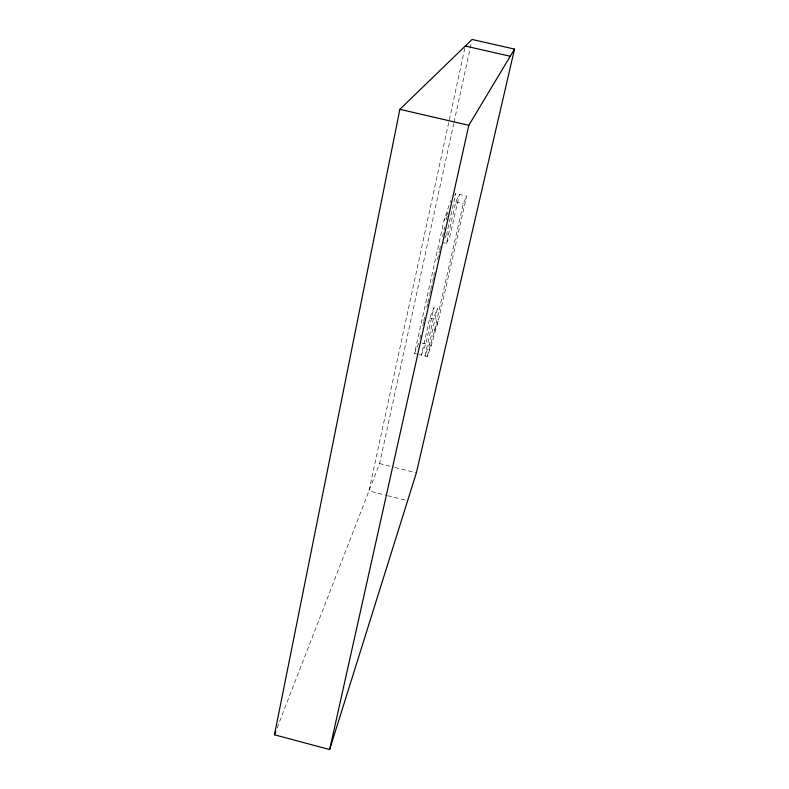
<?xml version="1.0" encoding="UTF-8"?>
<svg xmlns="http://www.w3.org/2000/svg" width="789" height="789" viewBox="0 0 789 789"><rect width="100%" height="100%" fill="white"/><g stroke="black" fill="none" stroke-linecap="round" stroke-linejoin="round"><path stroke-width="0.59" stroke-dasharray="3.94 2.96" d="M464.77 48.425L368.956 490.945L386.531 495.393M277.126 727.902L379.568 463.577L453.744 123.557M454 122.354L471.566 41.856M417.973 354.281L414.531 353.433L443.98 220.683L450.558 200.653M419.837 338.737L420.636 335.138M422.776 325.532L423.575 321.932M423.841 320.728L424.65 317.129M426.78 307.532L427.579 303.933M427.845 302.729L429.453 295.53M429.719 294.327L430.518 290.727M430.784 289.524L432.392 282.324M432.658 281.131L433.457 277.531M433.723 276.328L435.055 270.321M437.461 259.522L439.335 251.119M439.601 249.926L440.4 246.326M442.54 236.72L444.671 227.124M446.278 219.924L447.876 212.714L443.98 220.683M419.127 354.567L421.425 355.129L429.729 318.046L433.891 307.74L437.392 308.588L429.206 344.823L424.965 355.997L427.155 356.529L431.327 345.335L438.319 320.768L466.654 196.096L459.385 194.38L455.786 201.885L446.466 243.426L442.777 242.548M421.425 355.129L425.744 343.974L433.891 307.74M446.466 243.426L450.272 234.895L459.385 194.38M424.965 355.997L433.329 318.924L437.392 308.588M427.155 356.529L434.295 331.39L463.261 203.651L466.654 196.096M434.295 331.39L438.319 320.768M414.531 353.433L419.038 342.337M444.73 238.298L446.199 235.102M454.691 195.662L455.746 193.522L446.682 234.037L450.272 234.895M455.786 201.885L463.261 203.651M429.729 318.046L433.329 318.924M422.391 343.156L425.744 343.974M429.206 344.823L431.327 345.335M379.568 463.577L393.81 467.157M395.003 467.463L416.365 472.838M387.705 495.689L407.627 500.739"/><path stroke-width="1.18" d="M274.464 734.776L399.865 109.316L472.088 39.45L514.536 49.096L416.365 472.838L329.644 749.55L274.464 734.776L275.795 731.334M329.644 749.55L468.814 125.313L514.536 49.096M465.293 46.028L510.236 56.266M399.865 109.316L468.814 125.313"/></g></svg>
